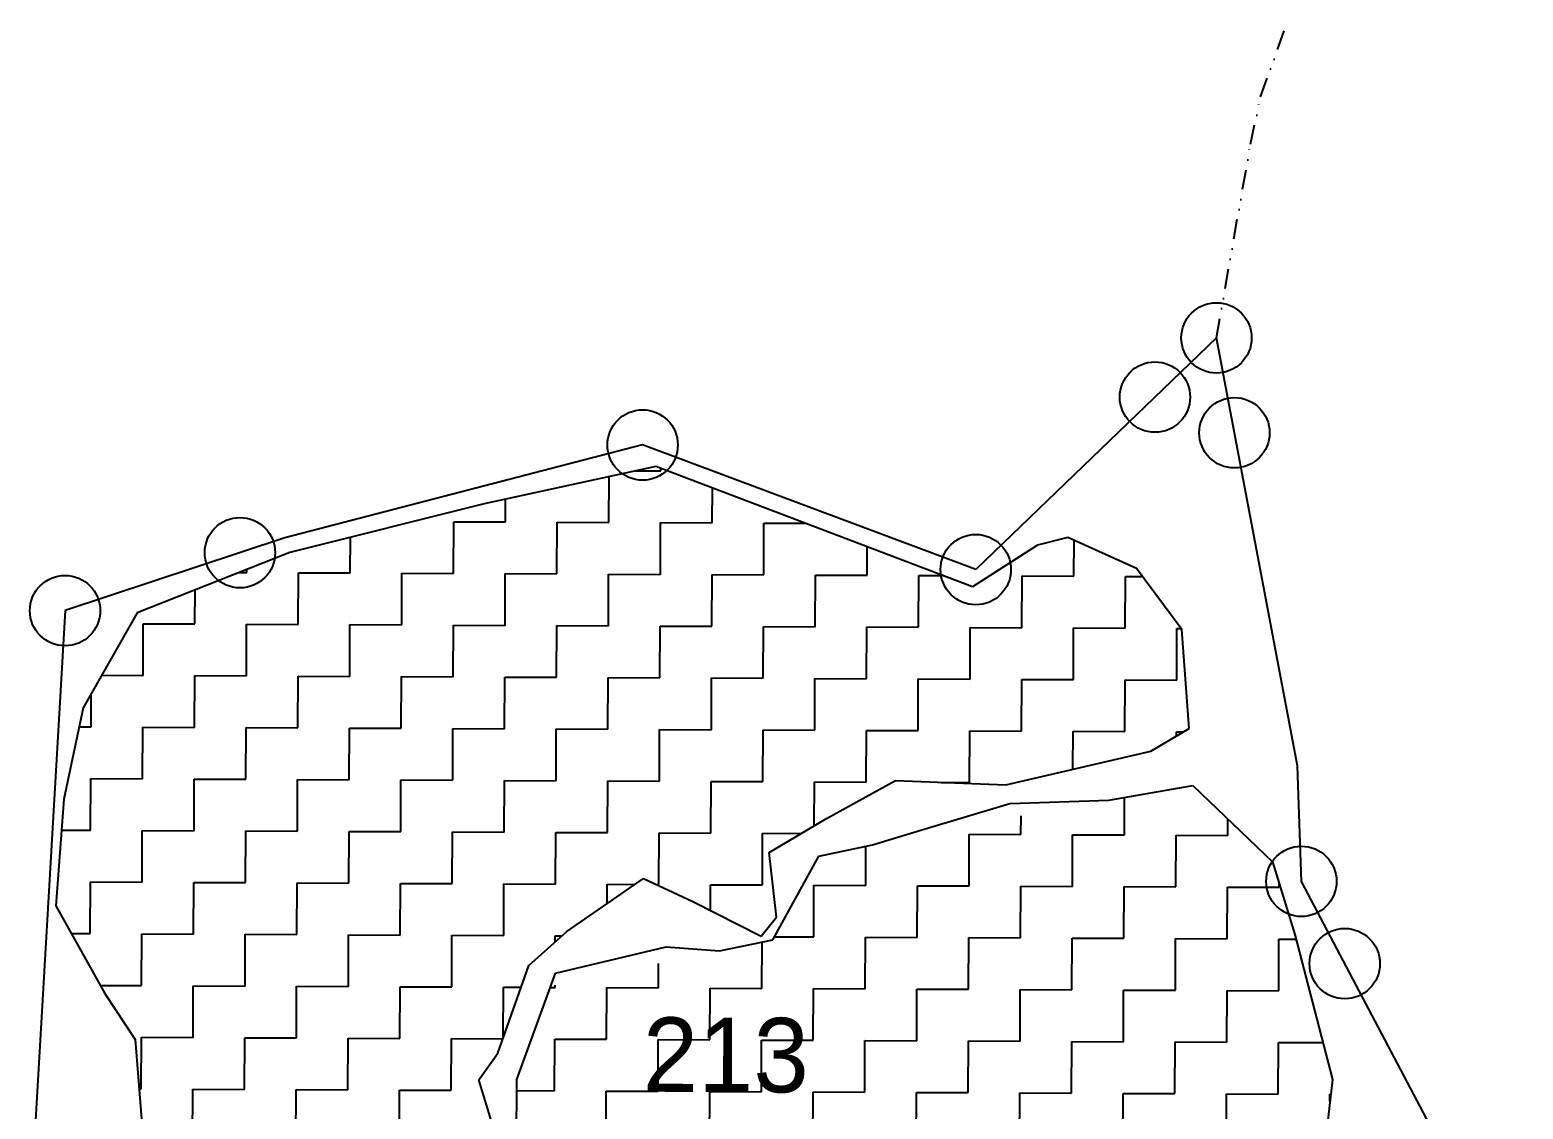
# Model space of a CAD drawing. Header units: metres. Extents: x 281411 to 286097, y 2026212 to 2030446.
# Drawn here: x 284267.2 to 284644.1, y 2030173.4 to 2030445.8 of the extents above; entities that cross this region are included whole.
import ezdxf
from ezdxf.enums import TextEntityAlignment as Align

# ---------------------------------------------------------------- set-up
doc = ezdxf.new("R2010")
doc.units = ezdxf.units.M
doc.linetypes.add('DIVIDE', pattern=[1.25, 0.5, -0.25, 0, -0.25, 0, -0.25])
for name, color, linetype in [('POLY_HATCH', 12, 'Continuous'), ('TEXT_PARCEL', 7, 'Continuous'), ('V_BOUND_LINE', 7, 'Continuous'), ('V_DIVIDE_LINE', 7, 'DIVIDE')]:
    doc.layers.add(name, color=color, linetype=linetype)
doc.styles.add('TEXT_MAP', font='')
doc.styles.get('TEXT_MAP').set_extended_font_data('Kruti Dev 050')

msp = doc.modelspace()

# ---------------------------------------------------------------- linework, layer by layer
for centre in [(284566.73, 2030368.09), (284551.21, 2030353.15), (284571.26, 2030344.14), (284421.88, 2030341.06), (284320.24, 2030313.88), (284505.97, 2030309.61), (284276.1, 2030299.25), (284588.16, 2030230.93), (284599.11, 2030210.16)]:
    msp.add_circle(centre, 8.88)
at = {"layer": 'POLY_HATCH'}
for p, q in [((284425.24, 2030335.63), (284381.91, 2030326.21)), ((284505.14, 2030305.3), (284425.24, 2030335.63)), ((284381.91, 2030326.21), (284332.8, 2030313.93)), ((284529.25, 2030317.69), (284521.54, 2030315.8)), ((284546.52, 2030309.92), (284529.25, 2030317.69)), ((284332.8, 2030313.93), (284294.26, 2030298.72)), ((284521.54, 2030315.8), (284505.14, 2030305.3)), ((284558, 2030294.48), (284546.52, 2030309.92)), ((284294.26, 2030298.72), (284280.69, 2030274.75)), ((284559.81, 2030269.48), (284558, 2030294.48)), ((284280.69, 2030274.75), (284275.77, 2030251.7)), ((284550.16, 2030263.76), (284559.81, 2030269.48)), ((284513.57, 2030255.27), (284550.16, 2030263.76)), ((284468.33, 2030246.82), (284485.69, 2030256.36)), ((284485.69, 2030256.36), (284513.57, 2030255.27)), ((284539.56, 2030251.39), (284560.74, 2030255.14)), ((284560.74, 2030255.14), (284580.85, 2030235.83)), ((284275.77, 2030251.7), (284273.73, 2030224.79)), ((284492.4, 2030243.92), (284514.55, 2030250.55)), ((284514.55, 2030250.55), (284539.56, 2030251.39)), ((284453.86, 2030238.23), (284468.33, 2030246.82)), ((284479.88, 2030240.13), (284492.4, 2030243.92)), ((284455.71, 2030221.88), (284453.86, 2030238.23)), ((284466.4, 2030237.3), (284479.88, 2030240.13)), ((284454.76, 2030216.21), (284466.4, 2030237.3)), ((284580.85, 2030235.83), (284586.54, 2030217.53)), ((284402.79, 2030218.28), (284422.09, 2030231.65)), ((284422.09, 2030231.65), (284434.57, 2030225.82)), ((284273.73, 2030224.79), (284286.13, 2030202.62)), ((284434.57, 2030225.82), (284451.84, 2030217.09)), ((284451.84, 2030217.09), (284455.71, 2030221.88)), ((284393.14, 2030209.67), (284402.79, 2030218.28)), ((284441.28, 2030213.38), (284454.76, 2030216.21)), ((284586.54, 2030217.53), (284596, 2030180.96)), ((284399.9, 2030207.8), (284427.82, 2030214.4)), ((284427.82, 2030214.4), (284441.28, 2030213.38)), ((284385.34, 2030187.59), (284393.14, 2030209.67)), ((284390.16, 2030180.93), (284399.9, 2030207.8)), ((284286.13, 2030202.62), (284293.77, 2030191.05)), ((284293.77, 2030191.05), (284295.6, 2030168.93)), ((284380.5, 2030180.88), (284385.34, 2030187.59)), ((284385.24, 2030165.48), (284380.5, 2030180.88)), ((284390.05, 2030157.85), (284390.16, 2030180.93)), ((284596, 2030180.96), (284593.99, 2030163.66))]:
    msp.add_line(p, q, dxfattribs=at)
at = {"layer": 'POLY_HATCH', "linetype": 'Continuous'}
for p, q in [((284413.37, 2030321.52), (284413.42, 2030333.06)), ((284413.37, 2030321.52), (284413.42, 2030333.06)), ((284420.2, 2030334.53), (284426.48, 2030334.5)), ((284420.2, 2030334.53), (284426.48, 2030334.5)), ((284426.48, 2030334.5), (284426.48, 2030335.16)), ((284426.48, 2030334.5), (284426.48, 2030335.16)), ((284439.46, 2030321.4), (284439.5, 2030330.21)), ((284439.46, 2030321.4), (284439.5, 2030330.21)), ((284387.28, 2030321.63), (284387.3, 2030327.38)), ((284387.28, 2030321.63), (284387.3, 2030327.38)), ((284374.17, 2030308.65), (284374.23, 2030321.69)), ((284374.17, 2030308.65), (284374.23, 2030321.69)), ((284374.23, 2030321.69), (284387.28, 2030321.63)), ((284374.23, 2030321.69), (284387.28, 2030321.63)), ((284400.27, 2030308.53), (284400.32, 2030321.57)), ((284400.27, 2030308.53), (284400.32, 2030321.57)), ((284400.32, 2030321.57), (284413.37, 2030321.52)), ((284400.32, 2030321.57), (284413.37, 2030321.52)), ((284426.36, 2030308.41), (284426.42, 2030321.46)), ((284426.36, 2030308.41), (284426.42, 2030321.46)), ((284426.42, 2030321.46), (284439.46, 2030321.4)), ((284426.42, 2030321.46), (284439.46, 2030321.4)), ((284452.45, 2030308.29), (284452.51, 2030321.34)), ((284452.45, 2030308.29), (284452.51, 2030321.34)), ((284452.51, 2030321.34), (284463.01, 2030321.29)), ((284452.51, 2030321.34), (284463.01, 2030321.29)), ((284348.08, 2030308.76), (284348.12, 2030317.76)), ((284348.08, 2030308.76), (284348.12, 2030317.76)), ((284530.73, 2030307.94), (284530.77, 2030317)), ((284530.73, 2030307.94), (284530.77, 2030317)), ((284478.54, 2030308.17), (284478.57, 2030315.38)), ((284478.54, 2030308.17), (284478.57, 2030315.38)), ((284321.99, 2030308.88), (284321.99, 2030309.67)), ((284321.99, 2030308.88), (284321.99, 2030309.67)), ((284320.03, 2030308.89), (284321.99, 2030308.88)), ((284320.03, 2030308.89), (284321.99, 2030308.88)), ((284334.98, 2030295.78), (284335.04, 2030308.82)), ((284334.98, 2030295.78), (284335.04, 2030308.82)), ((284335.04, 2030308.82), (284348.08, 2030308.76)), ((284335.04, 2030308.82), (284348.08, 2030308.76)), ((284361.07, 2030295.66), (284361.13, 2030308.71)), ((284361.07, 2030295.66), (284361.13, 2030308.71)), ((284361.13, 2030308.71), (284374.17, 2030308.65)), ((284361.13, 2030308.71), (284374.17, 2030308.65)), ((284387.16, 2030295.54), (284387.22, 2030308.59)), ((284387.16, 2030295.54), (284387.22, 2030308.59)), ((284387.22, 2030308.59), (284400.27, 2030308.53)), ((284387.22, 2030308.59), (284400.27, 2030308.53)), ((284413.25, 2030295.42), (284413.31, 2030308.47)), ((284413.25, 2030295.42), (284413.31, 2030308.47)), ((284413.31, 2030308.47), (284426.36, 2030308.41)), ((284413.31, 2030308.47), (284426.36, 2030308.41)), ((284439.34, 2030295.31), (284439.4, 2030308.35)), ((284439.34, 2030295.31), (284439.4, 2030308.35)), ((284439.4, 2030308.35), (284452.45, 2030308.29)), ((284439.4, 2030308.35), (284452.45, 2030308.29)), ((284465.44, 2030295.19), (284465.5, 2030308.23)), ((284465.44, 2030295.19), (284465.5, 2030308.23)), ((284465.5, 2030308.23), (284478.54, 2030308.17)), ((284465.5, 2030308.23), (284478.54, 2030308.17)), ((284491.53, 2030295.07), (284491.59, 2030308.12)), ((284491.53, 2030295.07), (284491.59, 2030308.12)), ((284491.59, 2030308.12), (284497.79, 2030308.09)), ((284491.59, 2030308.12), (284497.79, 2030308.09)), ((284517.62, 2030294.95), (284517.68, 2030308)), ((284517.62, 2030294.95), (284517.68, 2030308)), ((284517.68, 2030308), (284530.73, 2030307.94)), ((284517.68, 2030308), (284530.73, 2030307.94)), ((284543.71, 2030294.83), (284543.77, 2030307.88)), ((284543.71, 2030294.83), (284543.77, 2030307.88)), ((284543.77, 2030307.88), (284548.05, 2030307.86)), ((284543.77, 2030307.88), (284548.05, 2030307.86)), ((284308.88, 2030295.89), (284308.92, 2030304.51)), ((284308.88, 2030295.89), (284308.92, 2030304.51)), ((284295.78, 2030282.91), (284295.84, 2030295.95)), ((284295.78, 2030282.91), (284295.84, 2030295.95)), ((284295.84, 2030295.95), (284308.88, 2030295.89)), ((284295.84, 2030295.95), (284308.88, 2030295.89)), ((284321.87, 2030282.79), (284321.93, 2030295.84)), ((284321.87, 2030282.79), (284321.93, 2030295.84)), ((284321.93, 2030295.84), (284334.98, 2030295.78)), ((284321.93, 2030295.84), (284334.98, 2030295.78)), ((284347.96, 2030282.67), (284348.02, 2030295.72)), ((284347.96, 2030282.67), (284348.02, 2030295.72)), ((284348.02, 2030295.72), (284361.07, 2030295.66)), ((284348.02, 2030295.72), (284361.07, 2030295.66)), ((284374.06, 2030282.55), (284374.11, 2030295.6)), ((284374.06, 2030282.55), (284374.11, 2030295.6)), ((284374.11, 2030295.6), (284387.16, 2030295.54)), ((284374.11, 2030295.6), (284387.16, 2030295.54)), ((284400.15, 2030282.44), (284400.21, 2030295.48)), ((284400.15, 2030282.44), (284400.21, 2030295.48)), ((284400.21, 2030295.48), (284413.25, 2030295.42)), ((284400.21, 2030295.48), (284413.25, 2030295.42)), ((284426.24, 2030282.32), (284426.3, 2030295.36)), ((284426.24, 2030282.32), (284426.3, 2030295.36)), ((284426.3, 2030295.36), (284439.34, 2030295.31)), ((284426.3, 2030295.36), (284439.34, 2030295.31)), ((284452.33, 2030282.2), (284452.39, 2030295.25)), ((284452.33, 2030282.2), (284452.39, 2030295.25)), ((284452.39, 2030295.25), (284465.44, 2030295.19)), ((284452.39, 2030295.25), (284465.44, 2030295.19)), ((284478.42, 2030282.08), (284478.48, 2030295.13)), ((284478.42, 2030282.08), (284478.48, 2030295.13)), ((284478.48, 2030295.13), (284491.53, 2030295.07)), ((284478.48, 2030295.13), (284491.53, 2030295.07)), ((284504.52, 2030281.97), (284504.57, 2030295.01)), ((284504.52, 2030281.97), (284504.57, 2030295.01)), ((284504.57, 2030295.01), (284517.62, 2030294.95)), ((284504.57, 2030295.01), (284517.62, 2030294.95)), ((284530.61, 2030281.85), (284530.67, 2030294.89)), ((284530.61, 2030281.85), (284530.67, 2030294.89)), ((284530.67, 2030294.89), (284543.71, 2030294.83)), ((284530.67, 2030294.89), (284543.71, 2030294.83)), ((284556.7, 2030281.73), (284556.76, 2030294.78)), ((284556.7, 2030281.73), (284556.76, 2030294.78)), ((284556.76, 2030294.78), (284557.78, 2030294.77)), ((284556.76, 2030294.78), (284557.78, 2030294.77)), ((284285.33, 2030282.95), (284295.78, 2030282.91)), ((284285.33, 2030282.95), (284295.78, 2030282.91)), ((284308.77, 2030269.8), (284308.83, 2030282.85)), ((284308.77, 2030269.8), (284308.83, 2030282.85)), ((284308.83, 2030282.85), (284321.87, 2030282.79)), ((284308.83, 2030282.85), (284321.87, 2030282.79)), ((284334.86, 2030269.68), (284334.92, 2030282.73)), ((284334.86, 2030269.68), (284334.92, 2030282.73)), ((284334.92, 2030282.73), (284347.96, 2030282.67)), ((284334.92, 2030282.73), (284347.96, 2030282.67)), ((284360.95, 2030269.57), (284361.01, 2030282.61)), ((284360.95, 2030269.57), (284361.01, 2030282.61)), ((284361.01, 2030282.61), (284374.06, 2030282.55)), ((284361.01, 2030282.61), (284374.06, 2030282.55)), ((284387.04, 2030269.45), (284387.1, 2030282.5)), ((284387.04, 2030269.45), (284387.1, 2030282.5)), ((284387.1, 2030282.5), (284400.15, 2030282.44)), ((284387.1, 2030282.5), (284400.15, 2030282.44)), ((284413.13, 2030269.33), (284413.19, 2030282.38)), ((284413.13, 2030269.33), (284413.19, 2030282.38)), ((284413.19, 2030282.38), (284426.24, 2030282.32)), ((284413.19, 2030282.38), (284426.24, 2030282.32)), ((284439.23, 2030269.21), (284439.29, 2030282.26)), ((284439.23, 2030269.21), (284439.29, 2030282.26)), ((284439.29, 2030282.26), (284452.33, 2030282.2)), ((284439.29, 2030282.26), (284452.33, 2030282.2)), ((284465.32, 2030269.1), (284465.38, 2030282.14)), ((284465.32, 2030269.1), (284465.38, 2030282.14)), ((284465.38, 2030282.14), (284478.42, 2030282.08)), ((284465.38, 2030282.14), (284478.42, 2030282.08)), ((284491.41, 2030268.98), (284491.47, 2030282.02)), ((284491.41, 2030268.98), (284491.47, 2030282.02)), ((284491.47, 2030282.02), (284504.52, 2030281.97)), ((284491.47, 2030282.02), (284504.52, 2030281.97)), ((284517.5, 2030268.86), (284517.56, 2030281.91)), ((284517.5, 2030268.86), (284517.56, 2030281.91)), ((284517.56, 2030281.91), (284530.61, 2030281.85)), ((284517.56, 2030281.91), (284530.61, 2030281.85)), ((284543.59, 2030268.74), (284543.65, 2030281.79)), ((284543.59, 2030268.74), (284543.65, 2030281.79)), ((284543.65, 2030281.79), (284556.7, 2030281.73)), ((284543.65, 2030281.79), (284556.7, 2030281.73)), ((284282.67, 2030269.92), (284282.71, 2030278.33)), ((284282.67, 2030269.92), (284282.71, 2030278.33)), ((284279.66, 2030269.93), (284282.67, 2030269.92)), ((284279.66, 2030269.93), (284282.67, 2030269.92)), ((284295.66, 2030256.82), (284295.72, 2030269.86)), ((284295.66, 2030256.82), (284295.72, 2030269.86)), ((284295.72, 2030269.86), (284308.77, 2030269.8)), ((284295.72, 2030269.86), (284308.77, 2030269.8)), ((284321.75, 2030256.7), (284321.81, 2030269.74)), ((284321.75, 2030256.7), (284321.81, 2030269.74)), ((284321.81, 2030269.74), (284334.86, 2030269.68)), ((284321.81, 2030269.74), (284334.86, 2030269.68)), ((284347.85, 2030256.58), (284347.9, 2030269.63)), ((284347.85, 2030256.58), (284347.9, 2030269.63)), ((284347.9, 2030269.63), (284360.95, 2030269.57)), ((284347.9, 2030269.63), (284360.95, 2030269.57)), ((284373.94, 2030256.46), (284374, 2030269.51)), ((284373.94, 2030256.46), (284374, 2030269.51)), ((284374, 2030269.51), (284387.04, 2030269.45)), ((284374, 2030269.51), (284387.04, 2030269.45)), ((284400.03, 2030256.34), (284400.09, 2030269.39)), ((284400.03, 2030256.34), (284400.09, 2030269.39)), ((284400.09, 2030269.39), (284413.13, 2030269.33)), ((284400.09, 2030269.39), (284413.13, 2030269.33)), ((284426.12, 2030256.23), (284426.18, 2030269.27)), ((284426.12, 2030256.23), (284426.18, 2030269.27)), ((284426.18, 2030269.27), (284439.23, 2030269.21)), ((284426.18, 2030269.27), (284439.23, 2030269.21)), ((284452.21, 2030256.11), (284452.27, 2030269.15)), ((284452.21, 2030256.11), (284452.27, 2030269.15)), ((284452.27, 2030269.15), (284465.32, 2030269.1)), ((284452.27, 2030269.15), (284465.32, 2030269.1)), ((284478.31, 2030255.99), (284478.36, 2030269.04)), ((284478.31, 2030255.99), (284478.36, 2030269.04)), ((284478.36, 2030269.04), (284491.41, 2030268.98)), ((284478.36, 2030269.04), (284491.41, 2030268.98)), ((284504.4, 2030255.87), (284504.46, 2030268.92)), ((284504.4, 2030255.87), (284504.46, 2030268.92)), ((284504.46, 2030268.92), (284517.5, 2030268.86)), ((284504.46, 2030268.92), (284517.5, 2030268.86)), ((284530.51, 2030259.2), (284530.55, 2030268.8)), ((284530.51, 2030259.2), (284530.55, 2030268.8)), ((284530.55, 2030268.8), (284543.59, 2030268.74)), ((284530.55, 2030268.8), (284543.59, 2030268.74)), ((284556.64, 2030268.68), (284558.45, 2030268.68)), ((284556.64, 2030267.6), (284556.64, 2030268.68)), ((284556.64, 2030268.68), (284558.45, 2030268.68)), ((284556.64, 2030267.6), (284556.64, 2030268.68)), ((284282.56, 2030243.83), (284282.62, 2030256.87)), ((284282.56, 2030243.83), (284282.62, 2030256.87)), ((284282.62, 2030256.87), (284295.66, 2030256.82)), ((284282.62, 2030256.87), (284295.66, 2030256.82)), ((284308.65, 2030243.71), (284308.71, 2030256.76)), ((284308.65, 2030243.71), (284308.71, 2030256.76)), ((284308.71, 2030256.76), (284321.75, 2030256.7)), ((284308.71, 2030256.76), (284321.75, 2030256.7)), ((284334.74, 2030243.59), (284334.8, 2030256.64)), ((284334.74, 2030243.59), (284334.8, 2030256.64)), ((284334.8, 2030256.64), (284347.85, 2030256.58)), ((284334.8, 2030256.64), (284347.85, 2030256.58)), ((284360.83, 2030243.48), (284360.89, 2030256.52)), ((284360.83, 2030243.48), (284360.89, 2030256.52)), ((284360.89, 2030256.52), (284373.94, 2030256.46)), ((284360.89, 2030256.52), (284373.94, 2030256.46)), ((284386.92, 2030243.36), (284386.98, 2030256.4)), ((284386.92, 2030243.36), (284386.98, 2030256.4)), ((284386.98, 2030256.4), (284400.03, 2030256.34)), ((284386.98, 2030256.4), (284400.03, 2030256.34)), ((284413.02, 2030243.24), (284413.08, 2030256.29)), ((284413.02, 2030243.24), (284413.08, 2030256.29)), ((284413.08, 2030256.29), (284426.12, 2030256.23)), ((284413.08, 2030256.29), (284426.12, 2030256.23)), ((284439.11, 2030243.12), (284439.17, 2030256.17)), ((284439.11, 2030243.12), (284439.17, 2030256.17)), ((284439.17, 2030256.17), (284452.21, 2030256.11)), ((284439.17, 2030256.17), (284452.21, 2030256.11)), ((284465.21, 2030244.97), (284465.26, 2030256.05)), ((284465.21, 2030244.97), (284465.26, 2030256.05)), ((284465.26, 2030256.05), (284478.31, 2030255.99)), ((284465.26, 2030256.05), (284478.31, 2030255.99)), ((284497.26, 2030255.91), (284504.4, 2030255.87)), ((284497.26, 2030255.91), (284504.4, 2030255.87)), ((284543.48, 2030242.65), (284543.52, 2030252.09)), ((284517.38, 2030242.77), (284517.41, 2030247.47)), ((284569.57, 2030242.53), (284569.59, 2030246.65)), ((284275.18, 2030243.86), (284282.56, 2030243.83)), ((284275.18, 2030243.86), (284282.56, 2030243.83)), ((284295.54, 2030230.72), (284295.6, 2030243.77)), ((284295.54, 2030230.72), (284295.6, 2030243.77)), ((284295.6, 2030243.77), (284308.65, 2030243.71)), ((284295.6, 2030243.77), (284308.65, 2030243.71)), ((284321.64, 2030230.61), (284321.69, 2030243.65)), ((284321.64, 2030230.61), (284321.69, 2030243.65)), ((284321.69, 2030243.65), (284334.74, 2030243.59)), ((284321.69, 2030243.65), (284334.74, 2030243.59)), ((284347.73, 2030230.49), (284347.79, 2030243.53)), ((284347.73, 2030230.49), (284347.79, 2030243.53)), ((284347.79, 2030243.53), (284360.83, 2030243.48)), ((284347.79, 2030243.53), (284360.83, 2030243.48)), ((284373.82, 2030230.37), (284373.88, 2030243.42)), ((284373.82, 2030230.37), (284373.88, 2030243.42)), ((284373.88, 2030243.42), (284386.92, 2030243.36)), ((284373.88, 2030243.42), (284386.92, 2030243.36)), ((284399.91, 2030230.25), (284399.97, 2030243.3)), ((284399.91, 2030230.25), (284399.97, 2030243.3)), ((284399.97, 2030243.3), (284413.02, 2030243.24)), ((284399.97, 2030243.3), (284413.02, 2030243.24)), ((284426, 2030230.13), (284426.06, 2030243.18)), ((284426, 2030230.13), (284426.06, 2030243.18)), ((284426.06, 2030243.18), (284439.11, 2030243.12)), ((284426.06, 2030243.18), (284439.11, 2030243.12)), ((284452.1, 2030230.02), (284452.15, 2030243.06)), ((284452.1, 2030230.02), (284452.15, 2030243.06)), ((284452.15, 2030243.06), (284461.92, 2030243.02)), ((284452.15, 2030243.06), (284461.92, 2030243.02)), ((284504.28, 2030229.78), (284504.34, 2030242.83)), ((284504.34, 2030242.83), (284517.38, 2030242.77)), ((284530.37, 2030229.66), (284530.43, 2030242.71)), ((284530.43, 2030242.71), (284543.48, 2030242.65)), ((284556.46, 2030229.55), (284556.52, 2030242.59)), ((284556.52, 2030242.59), (284569.57, 2030242.53)), ((284478.19, 2030229.9), (284478.23, 2030239.63)), ((284282.44, 2030217.74), (284282.5, 2030230.78)), ((284282.44, 2030217.74), (284282.5, 2030230.78)), ((284282.5, 2030230.78), (284295.54, 2030230.72)), ((284282.5, 2030230.78), (284295.54, 2030230.72)), ((284308.53, 2030217.62), (284308.59, 2030230.66)), ((284308.53, 2030217.62), (284308.59, 2030230.66)), ((284308.59, 2030230.66), (284321.64, 2030230.61)), ((284308.59, 2030230.66), (284321.64, 2030230.61)), ((284334.62, 2030217.5), (284334.68, 2030230.55)), ((284334.62, 2030217.5), (284334.68, 2030230.55)), ((284334.68, 2030230.55), (284347.73, 2030230.49)), ((284334.68, 2030230.55), (284347.73, 2030230.49)), ((284360.71, 2030217.38), (284360.77, 2030230.43)), ((284360.71, 2030217.38), (284360.77, 2030230.43)), ((284360.77, 2030230.43), (284373.82, 2030230.37)), ((284360.77, 2030230.43), (284373.82, 2030230.37)), ((284386.81, 2030217.27), (284386.87, 2030230.31)), ((284386.81, 2030217.27), (284386.87, 2030230.31)), ((284386.87, 2030230.31), (284399.91, 2030230.25)), ((284386.87, 2030230.31), (284399.91, 2030230.25)), ((284412.94, 2030225.3), (284412.96, 2030230.19)), ((284412.94, 2030225.3), (284412.96, 2030230.19)), ((284412.96, 2030230.19), (284419.95, 2030230.16)), ((284412.96, 2030230.19), (284419.95, 2030230.16)), ((284425.33, 2030230.14), (284426, 2030230.13)), ((284425.33, 2030230.14), (284426, 2030230.13)), ((284439.02, 2030223.57), (284439.05, 2030230.08)), ((284439.02, 2030223.57), (284439.05, 2030230.08)), ((284439.05, 2030230.08), (284452.1, 2030230.02)), ((284439.05, 2030230.08), (284452.1, 2030230.02)), ((284465.08, 2030216.91), (284465.14, 2030229.96)), ((284465.14, 2030229.96), (284478.19, 2030229.9)), ((284582.56, 2030229.43), (284582.56, 2030230.34)), ((284491.17, 2030216.79), (284491.23, 2030229.84)), ((284491.23, 2030229.84), (284504.28, 2030229.78)), ((284517.27, 2030216.68), (284517.33, 2030229.72)), ((284517.33, 2030229.72), (284530.37, 2030229.66)), ((284543.36, 2030216.56), (284543.42, 2030229.6)), ((284543.42, 2030229.6), (284556.46, 2030229.55)), ((284569.45, 2030216.44), (284569.51, 2030229.49)), ((284569.51, 2030229.49), (284582.56, 2030229.43)), ((284277.66, 2030217.76), (284282.44, 2030217.74)), ((284277.66, 2030217.76), (284282.44, 2030217.74)), ((284295.43, 2030204.63), (284295.48, 2030217.68)), ((284295.43, 2030204.63), (284295.48, 2030217.68)), ((284295.48, 2030217.68), (284308.53, 2030217.62)), ((284295.48, 2030217.68), (284308.53, 2030217.62)), ((284321.52, 2030204.51), (284321.58, 2030217.56)), ((284321.52, 2030204.51), (284321.58, 2030217.56)), ((284321.58, 2030217.56), (284334.62, 2030217.5)), ((284321.58, 2030217.56), (284334.62, 2030217.5)), ((284347.61, 2030204.4), (284347.67, 2030217.44)), ((284347.61, 2030204.4), (284347.67, 2030217.44)), ((284347.67, 2030217.44), (284360.71, 2030217.38)), ((284347.67, 2030217.44), (284360.71, 2030217.38)), ((284373.7, 2030204.28), (284373.76, 2030217.32)), ((284373.7, 2030204.28), (284373.76, 2030217.32)), ((284373.76, 2030217.32), (284386.81, 2030217.27)), ((284373.76, 2030217.32), (284386.81, 2030217.27)), ((284399.85, 2030217.21), (284401.58, 2030217.2)), ((284399.85, 2030215.65), (284399.85, 2030217.21)), ((284399.85, 2030217.21), (284401.58, 2030217.2)), ((284399.85, 2030215.65), (284399.85, 2030217.21)), ((284451.98, 2030203.92), (284452.03, 2030215.63)), ((284455.18, 2030216.96), (284465.08, 2030216.91)), ((284478.07, 2030203.81), (284478.13, 2030216.85)), ((284478.13, 2030216.85), (284491.17, 2030216.79)), ((284504.16, 2030203.69), (284504.22, 2030216.74)), ((284504.22, 2030216.74), (284517.27, 2030216.68)), ((284530.25, 2030203.57), (284530.31, 2030216.62)), ((284530.31, 2030216.62), (284543.36, 2030216.56)), ((284556.35, 2030203.45), (284556.4, 2030216.5)), ((284556.4, 2030216.5), (284569.45, 2030216.44)), ((284582.44, 2030203.34), (284582.5, 2030216.38)), ((284582.5, 2030216.38), (284586.84, 2030216.36)), ((284425.89, 2030204.04), (284425.91, 2030210.16)), ((284284.98, 2030204.68), (284295.43, 2030204.63)), ((284284.98, 2030204.68), (284295.43, 2030204.63)), ((284308.41, 2030191.53), (284308.47, 2030204.57)), ((284308.41, 2030191.53), (284308.47, 2030204.57)), ((284308.47, 2030204.57), (284321.52, 2030204.51)), ((284308.47, 2030204.57), (284321.52, 2030204.51)), ((284334.51, 2030191.41), (284334.56, 2030204.46)), ((284334.51, 2030191.41), (284334.56, 2030204.46)), ((284334.56, 2030204.46), (284347.61, 2030204.4)), ((284334.56, 2030204.46), (284347.61, 2030204.4)), ((284360.6, 2030191.29), (284360.66, 2030204.34)), ((284360.6, 2030191.29), (284360.66, 2030204.34)), ((284360.66, 2030204.34), (284373.7, 2030204.28)), ((284360.66, 2030204.34), (284373.7, 2030204.28)), ((284386.69, 2030191.41), (284386.75, 2030204.22)), ((284386.69, 2030191.41), (284386.75, 2030204.22)), ((284386.75, 2030204.22), (284391.21, 2030204.2)), ((284386.75, 2030204.22), (284391.21, 2030204.2)), ((284398.58, 2030204.17), (284399.79, 2030204.16)), ((284399.79, 2030204.16), (284399.8, 2030204.69)), ((284412.78, 2030191.06), (284412.84, 2030204.1)), ((284412.84, 2030204.1), (284425.89, 2030204.04)), ((284438.87, 2030190.94), (284438.93, 2030203.98)), ((284438.93, 2030203.98), (284451.98, 2030203.92)), ((284464.96, 2030190.82), (284465.02, 2030203.87)), ((284465.02, 2030203.87), (284478.07, 2030203.81)), ((284491.06, 2030190.7), (284491.12, 2030203.75)), ((284491.12, 2030203.75), (284504.16, 2030203.69)), ((284517.15, 2030190.58), (284517.21, 2030203.63)), ((284517.21, 2030203.63), (284530.25, 2030203.57)), ((284543.24, 2030190.47), (284543.3, 2030203.51)), ((284543.3, 2030203.51), (284556.35, 2030203.45)), ((284569.33, 2030190.35), (284569.39, 2030203.39)), ((284569.39, 2030203.39), (284582.44, 2030203.34)), ((284295.31, 2030178.54), (284295.37, 2030191.59)), ((284295.31, 2030178.54), (284295.37, 2030191.59)), ((284295.37, 2030191.59), (284308.41, 2030191.53)), ((284295.37, 2030191.59), (284308.41, 2030191.53)), ((284321.4, 2030178.42), (284321.46, 2030191.47)), ((284321.4, 2030178.42), (284321.46, 2030191.47)), ((284321.46, 2030191.47), (284334.51, 2030191.41)), ((284321.46, 2030191.47), (284334.51, 2030191.41)), ((284347.49, 2030178.3), (284347.55, 2030191.35)), ((284347.49, 2030178.3), (284347.55, 2030191.35)), ((284347.55, 2030191.35), (284360.6, 2030191.29)), ((284347.55, 2030191.35), (284360.6, 2030191.29)), ((284373.58, 2030178.19), (284373.64, 2030191.23)), ((284373.58, 2030178.19), (284373.64, 2030191.23)), ((284373.64, 2030191.23), (284386.61, 2030191.17)), ((284373.64, 2030191.23), (284386.61, 2030191.17)), ((284399.68, 2030178.07), (284399.74, 2030191.11)), ((284399.74, 2030191.11), (284412.78, 2030191.06)), ((284425.77, 2030177.95), (284425.83, 2030191)), ((284425.83, 2030191), (284438.87, 2030190.94)), ((284451.86, 2030177.83), (284451.92, 2030190.88)), ((284451.92, 2030190.88), (284464.96, 2030190.82)), ((284477.95, 2030177.72), (284478.01, 2030190.76)), ((284478.01, 2030190.76), (284491.06, 2030190.7)), ((284504.04, 2030177.6), (284504.1, 2030190.64)), ((284504.1, 2030190.64), (284517.15, 2030190.58)), ((284530.14, 2030177.48), (284530.19, 2030190.53)), ((284530.19, 2030190.53), (284543.24, 2030190.47)), ((284556.23, 2030177.36), (284556.29, 2030190.41)), ((284556.29, 2030190.41), (284569.33, 2030190.35)), ((284582.32, 2030177.24), (284582.38, 2030190.29)), ((284582.38, 2030190.29), (284593.6, 2030190.24)), ((284294.8, 2030178.54), (284295.31, 2030178.54)), ((284294.8, 2030178.54), (284295.31, 2030178.54)), ((284308.3, 2030165.43), (284308.35, 2030178.48)), ((284308.3, 2030165.43), (284308.35, 2030178.48)), ((284308.35, 2030178.48), (284321.4, 2030178.42)), ((284308.35, 2030178.48), (284321.4, 2030178.42)), ((284334.39, 2030165.32), (284334.45, 2030178.36)), ((284334.39, 2030165.32), (284334.45, 2030178.36)), ((284334.45, 2030178.36), (284347.49, 2030178.3)), ((284334.45, 2030178.36), (284347.49, 2030178.3)), ((284360.48, 2030165.2), (284360.54, 2030178.25)), ((284360.48, 2030165.2), (284360.54, 2030178.25)), ((284360.54, 2030178.25), (284373.58, 2030178.19)), ((284360.54, 2030178.25), (284373.58, 2030178.19)), ((284390.14, 2030178.11), (284399.68, 2030178.07)), ((284412.66, 2030164.96), (284412.72, 2030178.01)), ((284412.72, 2030178.01), (284425.77, 2030177.95)), ((284438.76, 2030164.85), (284438.81, 2030177.89)), ((284438.81, 2030177.89), (284451.86, 2030177.83)), ((284464.85, 2030164.73), (284464.91, 2030177.77)), ((284464.91, 2030177.77), (284477.95, 2030177.72)), ((284490.94, 2030164.61), (284491, 2030177.66)), ((284491, 2030177.66), (284504.04, 2030177.6)), ((284517.03, 2030164.49), (284517.09, 2030177.54)), ((284517.09, 2030177.54), (284530.14, 2030177.48)), ((284543.12, 2030164.37), (284543.18, 2030177.42)), ((284543.18, 2030177.42), (284556.23, 2030177.36)), ((284569.22, 2030164.26), (284569.27, 2030177.3)), ((284569.27, 2030177.3), (284582.32, 2030177.24)), ((284595.36, 2030175.45), (284595.37, 2030177.18)), ((284595.37, 2030177.18), (284595.56, 2030177.18))]:
    msp.add_line(p, q, dxfattribs=at)
at = {"layer": 'V_BOUND_LINE'}
for p, q in [((284566.73, 2030368.09), (284505.97, 2030309.61)), ((284587.16, 2030260.08), (284566.73, 2030368.09)), ((284421.88, 2030341.06), (284331.58, 2030317.64)), ((284505.97, 2030309.61), (284421.88, 2030341.06)), ((284331.58, 2030317.64), (284276.1, 2030299.25)), ((284276.1, 2030299.25), (284268.13, 2030162.55)), ((284588.16, 2030230.93), (284587.16, 2030260.08)), ((284718.81, 2029983.17), (284588.16, 2030230.93))]:
    msp.add_line(p, q, dxfattribs=at)
at = {"layer": 'V_DIVIDE_LINE', "ltscale": 10}
for p, q in [((284577.87, 2030428.93), (284583.92, 2030445.83)), ((284575.32, 2030417), (284577.87, 2030428.93)), ((284566.73, 2030368.09), (284575.32, 2030417))]:
    msp.add_line(p, q, dxfattribs=at)

# ---------------------------------------------------------------- texts
at = {"layer": 'TEXT_PARCEL', "style": 'TEXT_MAP'}
msp.add_text('213', height=18.786, rotation=359.7413, dxfattribs=at).set_placement((284442.84, 2030177.74), align=Align.CENTER)

doc.saveas('drawing.dxf')
